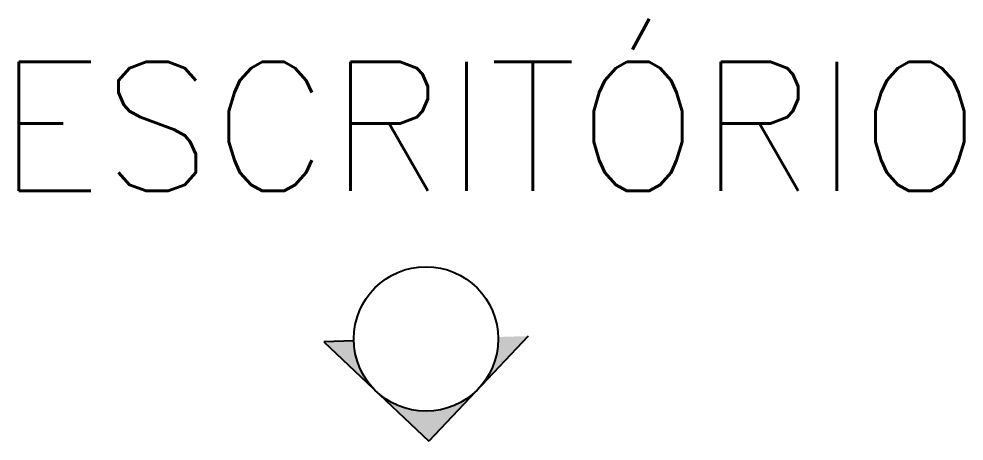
# Model space of a CAD drawing. Extents: x 126968 to 132038, y -1805 to 3860.
# Drawn here: x 128039 to 128130.7, y -660.6 to -619.7 of the extents above; entities that cross this region are included whole.
import ezdxf
from ezdxf.enums import TextEntityAlignment as Align

# ---------------------------------------------------------------- set-up
doc = ezdxf.new("R2010")
doc.units = 0
doc.header["$MEASUREMENT"] = 0
doc.layers.get('0').update_dxf_attribs({"linetype": 'CONTINUOUS'})
doc.layers.add('ESCR03', color=3, linetype='CONTINUOUS')
doc.styles.add('ROMANS', font='ROMANS.SHX')

msp = doc.modelspace()

# ---------------------------------------------------------------- hatches: boundary and pattern name
h = msp.add_hatch(color=256)
h.paths.add_polyline_path([(128073.693, -655.759, 0.191667), (128078.503, -657.673, 0.206178), (128083.589, -655.483), (128078.779, -660.569)])
h.paths.add_polyline_path([(128083.589, -655.483, 0.198912), (128085.5, -650.478), (128088.398, -650.397)])
h.paths.add_polyline_path([(128068.607, -650.95), (128071.506, -650.869, 0.198912), (128073.693, -655.759)])

# ---------------------------------------------------------------- linework, layer by layer
for p, q in [((128088.398, -650.397), (128078.779, -660.569)), ((128071.506, -650.869), (128068.607, -650.95)), ((128068.607, -650.95), (128078.779, -660.569))]:
    msp.add_line(p, q)
msp.add_circle((128078.503, -650.673), 7)

# ---------------------------------------------------------------- texts
at = {"layer": 'ESCR03', "color": 4, "linetype": 'Continuous', "style": 'ROMANS'}
msp.add_text('ESCRITÓRIO', height=12.5, dxfattribs=at).set_placement((128084.582, -627.993), align=Align.MIDDLE)

doc.saveas('drawing.dxf')
